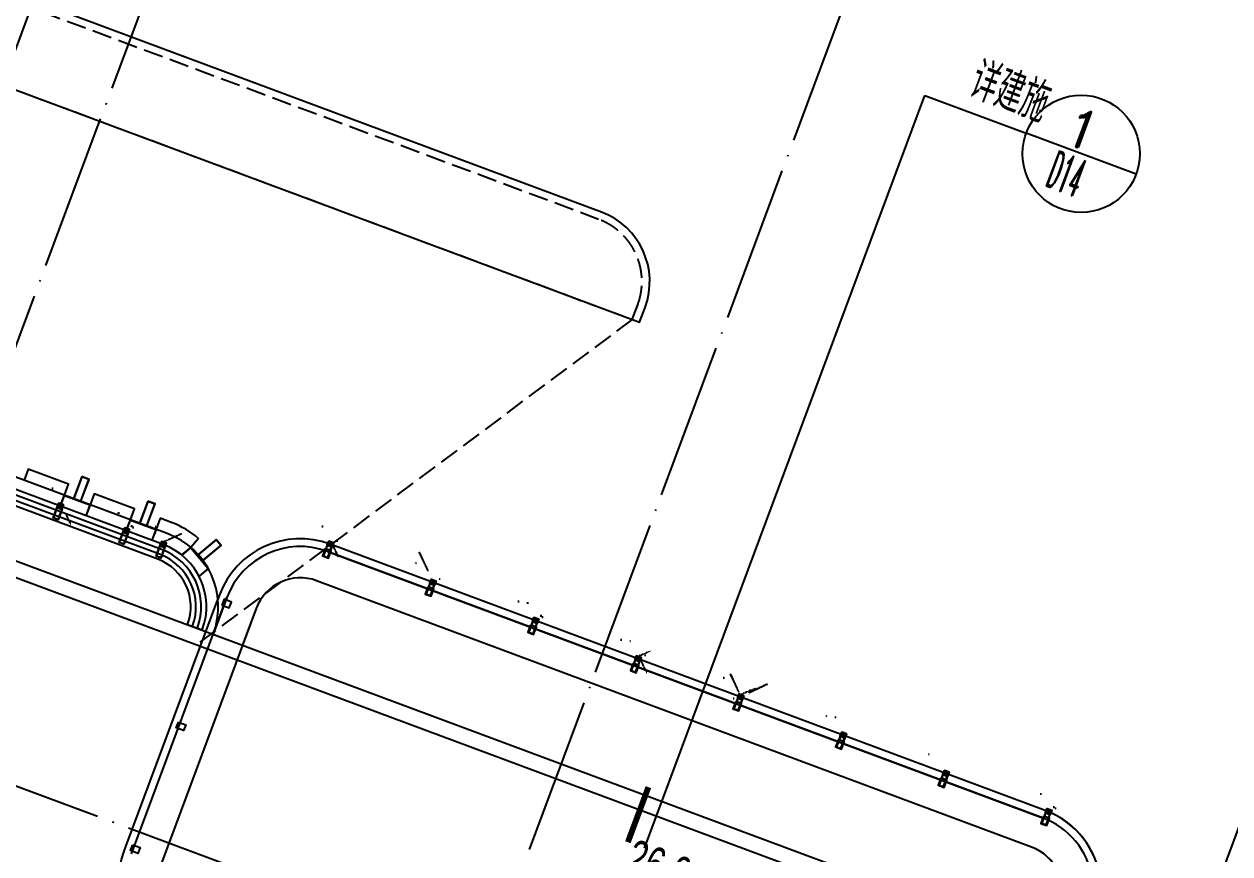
# Model space of a CAD drawing. Header units: millimetres. Extents: x 600121811 to 600690586, y 3472921280 to 3473279938.
# Drawn here: x 600470354 to 600485770, y 3473119608 to 3473130220 of the extents above; entities that cross this region are included whole.
import ezdxf
from ezdxf.enums import TextEntityAlignment as Align

# ---------------------------------------------------------------- set-up
doc = ezdxf.new("R2010")
doc.units = ezdxf.units.MM
doc.header["$LTSCALE"] = 1000
for name, pattern in [('AX-MALL-GIRD-200$0$DOTE', [2.4200000000000004, 2, -0.2, 0.02, -0.2]), ('AX-MALL-WALL-GJ$0$CENTER', [2, 1.25, -0.25, 0.25, -0.25]), ('AX-MALL-WALL-GJ$0$DASH', [0.35, 0.25, -0.1]), ('AX-MALL-WALL-GJ$0$HIDDEN', [0.375, 0.25, -0.125]), ('AX-MALL-WALL-GJ$0$HIDDEN2', [4.7624999999999975, 3.174999999999998, -1.587499999999999])]:
    doc.linetypes.add(name, pattern=pattern)
doc.layers.get('0').update_dxf_attribs({"linetype": 'CONTINUOUS'})
for name, color, linetype in [('AX-MALL-DIM-PGJ$0$A-Anno-Note', 241, 'CONTINUOUS'), ('AX-MALL-DIM-PGJ$0$DIM_IDEN', 3, 'CONTINUOUS'), ('AX-MALL-GIRD-200$0$A-Grid', 222, 'AX-MALL-GIRD-200$0$DOTE'), ('AX-MALL-GJ-200$0$A-Anno-Note', 241, 'CONTINUOUS'), ('AX-MALL-WALL-GJ$0$A-Anno-Note', 241, 'CONTINUOUS'), ('AX-MALL-WALL-GJ$0$A-Curt', 151, 'CONTINUOUS'), ('AX-MALL-WALL-GJ$0$A-Detl-Fine', 152, 'CONTINUOUS'), ('AX-MALL-WALL-GJ$0$A-Detl-Patt', 8, 'CONTINUOUS'), ('AX-MALL-WALL-GJ$0$A-Detl-Thin', 131, 'CONTINUOUS'), ('AX-MALL-WALL-GJ$0$A-SEE', 254, 'CONTINUOUS'), ('AX-MALL-WALL-GJ$0$AE-METL-01', 43, 'CONTINUOUS'), ('AX-MALL-WALL-GJ$0$AP', 3, 'CONTINUOUS'), ('AX-MALL-WALL-GJ$0$FIX', 2, 'CONTINUOUS'), ('AX-MALL-WALL-GJ$0$GASKET', 2, 'CONTINUOUS'), ('AX-MALL-WALL-GJ$0$TEXT', 2, 'CONTINUOUS')]:
    doc.layers.add(name, color=color, linetype=linetype)
doc.layers.add('AX-MALL-WALL-GJ$0$AE-WOOD', color=37, linetype='CONTINUOUS', lineweight=30)
doc.styles.add('AX-MALL-DIM-PGJ$0$_TCH_DIM', font='zy_en.shx', dxfattribs={"width": 0.7, "bigfont": 'zy_cn.shx'})
doc.styles.add('AX-MALL-DIM-PGJ$0$_TCH_LABEL', font='ROMAND.shx', dxfattribs={"width": 0.7, "height": 5, "bigfont": 'zy_cn.shx'})
doc.styles.add('AX-MALL-WALL-GJ$0$_TCH_DIM', font='zy_en.shx', dxfattribs={"width": 0.7, "bigfont": 'zy_cn.shx'})

# ---------------------------------------------------------------- blocks, each defined once
blk = doc.blocks.new('AX-MALL-GIRD-200')
at = {"layer": 'AX-MALL-GIRD-200$0$A-Grid'}
for p, q in [((600244912.440112, 3473204422.954183), (600602808.4442104, 3473071096.1909)), ((600435151.5243309, 3473031887.135766), (600473881.0632799, 3473135850.862847)), ((600443023.064764, 3473028954.75598), (600481752.6037133, 3473132918.483062)), ((600450894.6051974, 3473026022.376194), (600489624.1441464, 3473129986.103275))]:
    blk.add_line(p, q, dxfattribs=at)
blk = doc.blocks.new('AX-MALL-WALL-GJ$0$24534')
at = {"layer": 'AX-MALL-WALL-GJ$0$A-Detl-Patt'}
for points in [[(-601169276.0671104, -3472560569.759809, 0.2818610398240745), (-601170255.862982, -3472559969.75986), (-601180011.8629898, -3472559969.761051, 0.4142135621674886), (-601181111.8629779, -3472561069.76105), (-601181111.862978, -3472561133.868496)], [(-601169389.8375988, -3472560569.759824, 0.2679491813263548), (-601170255.8629825, -3472560069.75986), (-601180011.8629775, -3472560069.76105, 0.4142135622567812), (-601181011.8629779, -3472561069.761051), (-601181011.8629782, -3472561569.752675)], [(-601169813.7966778, -3472560664.078478, 0.210084203056424), (-601170255.8629825, -3472560469.75986), (-601180011.8629286, -3472560469.761052, 0.4142135620652734), (-601180611.862978, -3472561069.76105), (-601180611.8629783, -3472561569.752676)]]:
    blk.add_lwpolyline(points, format="xyb", dxfattribs=at)
for points in [[(-601180051.8629758, -3472560044.761053), (-601180051.8629766, -3472560144.761053), (-601179971.8629761, -3472560144.761053), (-601179971.8629762, -3472560044.761054)], [(-601178651.8629763, -3472560044.761053), (-601178651.8629762, -3472560144.761052), (-601178571.8629761, -3472560144.761053), (-601178571.8629764, -3472560044.761052)], [(-601177251.8629763, -3472560044.761053), (-601177251.8629766, -3472560144.761053), (-601177171.8629764, -3472560144.761054), (-601177171.8629764, -3472560044.761053)], [(-601175851.8629769, -3472560044.761054), (-601175851.8629768, -3472560144.761054), (-601175771.8629769, -3472560144.761054), (-601175771.8629767, -3472560044.761055)], [(-601174451.8629771, -3472560044.761054), (-601174451.8629769, -3472560144.761055), (-601174371.8629771, -3472560144.761055), (-601174371.862977, -3472560044.761055)], [(-601173051.8629773, -3472560044.761055), (-601173051.8629767, -3472560144.761055), (-601172971.8629767, -3472560144.761056), (-601172971.8629766, -3472560044.761056)], [(-601171651.8629777, -3472560044.761055), (-601171651.8629774, -3472560144.761055), (-601171571.8629777, -3472560144.761055), (-601171571.8629775, -3472560044.761055)], [(-601170251.8629775, -3472560044.761053), (-601170251.8629779, -3472560144.761054), (-601170171.8629771, -3472560144.761054), (-601170171.8629773, -3472560044.761054)]]:
    blk.add_lwpolyline(points, close=True, dxfattribs=at)
blk = doc.blocks.new('AX-MALL-WALL-GJ$0$fregergcbvvvvvv')
at = {"layer": 'AX-MALL-WALL-GJ$0$AE-METL-01'}
for points in [[(-7.152557373046875e-07, -149.9999980926514), (-3.576278686523438e-07, 9.5367431640625e-07), (349.9999996423721, 9.5367431640625e-07), (350, -149.9999995231628)], [(2.999999403953552, -149.9999985694885), (2.999999523162842, -2.999999046325684), (346.9999998807907, -2.999999046325684), (347, -149.9999995231628)]]:
    blk.add_lwpolyline(points, dxfattribs=at)
blk = doc.blocks.new('AX-MALL-WALL-GJ$0$fgegrhrthr')
at = {"layer": 'AX-MALL-WALL-GJ$0$A-Curt'}
for p, q in [((323377.1814699149, 135394.3040097246), (295400.7962425869, 135394.5522657167)), ((323377.1820614985, 135460.9706763887), (295401.625901718, 135461.2189250238)), ((323377.1802867478, 135260.9706763965), (295399.0428195386, 135261.2189479375)), ((323377.1808783314, 135327.6373430606), (295399.9364011827, 135327.8856066774)), ((324026.8009136915, 134611.3442854035), (324226.8009136915, 134611.3442855727))]:
    blk.add_line(p, q, dxfattribs=at)
for radius, start, end in [(782.9597249014943, 4.847150866751238e-08, 89.99949157137938), (849.6263915681683, 4.847178260206572e-08, 89.99949157138025), (649.6263915681602, 4.847079212634193e-08, 89.99949157138226), (716.2930582348346, 4.847118374180465e-08, 89.99949157137837)]:
    blk.add_arc((323377.1745221234, 134611.344284854), radius, start, end, dxfattribs=at)
at = {"layer": 'AX-MALL-WALL-GJ$0$A-Detl-Fine'}
for p, q in [((325377.174349308, 136111.3359255791), (335133.1743444204, 136111.3371157646)), ((324377.174156189, 131611.3338413239), (324377.1743533611, 135111.3359251022))]:
    blk.add_line(p, q, dxfattribs=at)
for centre, radius, start, end in [((325377.1743535995, 135111.3359289169), 1000.000000819964, 90, 180), ((335133.1743433475, 135111.3371148109), 1000.000001503358, 29.9999987377448, 90)]:
    blk.add_arc(centre, radius, start, end, dxfattribs=at)
at = {"layer": 'AX-MALL-WALL-GJ$0$A-Detl-Patt'}
blk.add_lwpolyline([(356977.2249575853, 131611.3358898163), (356977.2249583006, 134518.8982486725), (356977.2249587774, 135111.335916996, 0.4142135621143391), (356377.2249070406, 135711.3359131813), (346621.224960804, 135711.3371129036, 0.3961428801281294), (346022.3810999393, 135148.5665230751, 0.1158927063325548), (345755.1996520758, 135211.3383479118), (335999.1996549368, 135211.3371520042, 0.1158926771817105), (335732.018283844, 135148.5652928352, 0.3961434730561673), (335133.1743479967, 135711.3371171951), (325377.1743996143, 135711.3359236717, 0.4142135620652734), (324777.1743495464, 135111.3359260559), (324777.1743500233, 135111.3359260559), (324777.1743469238, 131611.333835125, 0.4142135622169901), (325377.1743946075, 131011.3338375092), (335133.1743460894, 131011.3326334953, 0.1158930734052594), (335400.356564045, 131074.1048789024, 0.3961374186527721), (335999.1996545792, 130511.345495224), (345755.1996225119, 130511.3442950249, 0.3961390056130156), (346354.0430809259, 131074.1067662239, 0.1158928719295779), (346621.2249633074, 131011.3346915245), (356377.2248327732, 131011.3358893394, 0.4142136932490769), (356977.2249560356, 131611.3360786438)], format="xyb", dxfattribs=at)
at = {"layer": 'AX-MALL-WALL-GJ$0$A-Detl-Thin'}
blk.add_line((324277.1743495464, 131675.441280365), (324277.1743639708, 135047.2284669876), dxfattribs=at)
for points in [[(336233.1743479967, 135111.3369793892, 0.4142135993764281), (335133.1743437052, 136211.3371148109), (325377.1743416786, 136211.3359241486, 0.4142135621674886), (324277.1743489504, 135111.3359265327), (324277.1743503809, 135047.2284784317)], [(336233.1743481159, 131611.337243557, -0.4142147856048483), (335133.1743483543, 130511.332649231), (325377.1743403673, 130511.3338398933, -0.4142135621674886), (324277.1743505001, 131611.333837986), (324277.1743500233, 131675.4412827492)]]:
    blk.add_lwpolyline(points, format="xyb", dxfattribs=at)
for points in [[(325337.1743513346, 136136.3359231949), (325337.1743527651, 136036.3359212875), (325417.1743530035, 136036.3359222412), (325417.1743505001, 136136.335922718)], [(326737.1743512154, 136136.3359231949), (326737.1743533611, 136036.3359246254), (326817.1743510962, 136036.335922718), (326817.1743500233, 136136.3359236717)], [(328137.1743509769, 136136.3359241486), (328137.174353838, 136036.3359236717), (328217.1743514538, 136036.3359236717), (328217.1743526459, 136136.3359255791)], [(329537.1743527651, 136136.3359260559), (329537.1743530035, 136036.3359246254), (329617.1743541956, 136036.3359260559), (329617.1743507385, 136136.3359217644)], [(330937.1743524075, 136136.3359265327), (330937.1743508577, 136036.3359246254), (331017.1743537188, 136036.3359236717), (331017.1743503809, 136136.3359193802)], [(332337.1743532419, 136136.3359270096), (332337.1743496656, 136036.335922718), (332417.1743522882, 136036.3359193802), (332417.1743501425, 136136.3359203339)], [(333737.1743530035, 136136.3359270096), (333737.1743482351, 136036.3359208107), (333817.174352169, 136036.335919857), (333817.1743520498, 136136.3359212875)], [(335137.1743509769, 136136.3359212875), (335137.1743507385, 136036.3359212875), (335217.1743522882, 136036.3359212875), (335217.1743518114, 136136.3359222412)], [(324352.174349308, 134996.3359251022), (324452.1743497849, 134996.3359274864), (324452.1743495464, 135076.3359298706), (324352.1743491888, 135076.3359265327)], [(324352.1743555069, 133401.3348851204), (324452.174356699, 133401.3348827362), (324452.1743562222, 133321.3348808289), (324352.1743553877, 133321.3348836899)], [(324352.1743518114, 131726.3338403702), (324452.1743530035, 131726.333843708), (324452.174353838, 131646.3338427544), (324352.1743506193, 131646.3338384628)]]:
    blk.add_lwpolyline(points, close=True, dxfattribs=at)
at = {"layer": 'AX-MALL-WALL-GJ$0$A-SEE'}
for p, q in [((323386.7961643934, 135761.2983150482), (323223.6990791559, 135761.2956762314)), ((323223.6990791559, 135761.2956762314), (323223.7015770674, 135611.0724692345)), ((323773.7767512798, 135691.0211815834), (323721.9797860384, 135550.0127472878)), ((323377.1744793653, 135611.3385691643), (287162.6232675314, 135611.3431410789))]:
    blk.add_line(p, q, dxfattribs=at)
for points in [[(322098.6991358995, 135911.3483996391), (322098.6991356611, 135611.3484025002), (322198.6991343498, 135611.3483977318), (322198.6991379261, 135911.3483953476)], [(322101.6991363764, 135908.3483967781), (322101.6991355419, 135614.3483972549), (322195.6991360188, 135614.3484005928), (322195.6991369724, 135908.348400116)], [(322998.6991356611, 135911.3483953476), (322998.6991358995, 135611.3483977318), (323098.6991358995, 135611.3483996391), (323098.6991363764, 135911.3483977318)], [(323001.6991363764, 135908.3483986855), (323001.6991355419, 135614.3483982086), (323095.6991354227, 135614.3483953476), (323095.6991366148, 135908.3483953476)], [(323988.2355684042, 135758.5866312981), (323839.5873929262, 135498.0032110214), (323926.4485337734, 135448.4538187981), (324075.0967084169, 135709.0372390747)], [(323989.3549211025, 135754.4943156242), (323843.6797076464, 135499.1225600243), (323925.3291802406, 135452.5461339951), (324071.0043940544, 135707.9178829193)]]:
    blk.add_lwpolyline(points, close=True, dxfattribs=at)
for points in [[(321973.702316165, 135611.3432002068), (321973.6990789175, 135761.3045845032), (321423.699079752, 135761.2956786156), (321423.7015770674, 135611.0724711418)], [(322873.7023168802, 135611.3431954384), (322873.6990793943, 135761.3045887947), (322323.6990786791, 135761.2956733704), (322323.7015771866, 135611.0724668503)]]:
    blk.add_lwpolyline(points, dxfattribs=at)
for radius, start in [(1149.999999993388, 69.83006151269956), (999.9999999933881, 0)]:
    blk.add_arc((323377.1743539572, 134611.3385715485), radius, start, 89.99999316981084, dxfattribs=at)
at = {"layer": 'AX-MALL-WALL-GJ$0$AE-METL-01'}
for p, rotation in [((321973.7017329931, 135610.9831037521), 359.9999999994209), ((322873.7017333508, 135610.9751429558), 359.9999999994209), ((323721.9797866344, 135550.0127463341), 330.4083123299357)]:
    blk.add_blockref('AX-MALL-WALL-GJ$0$fregergcbvvvvvv', p, dxfattribs=dict(at, rotation=rotation))
blk = doc.blocks.new('AX-MALL-WALL-GJ$0$尺寸分格点')
at = {"ltscale": 10}
h = blk.add_hatch(color=1, dxfattribs=at)
h.dxf.hatch_style = 1
edge = h.paths.add_edge_path()
edge.add_line((0, -1.5), (-5.470445860503725e-37, 1.862645149230957e-09))
edge.add_line((0, 1.862645149230957e-09), (-1.5, 0))
edge.add_arc((0, 0), 1.5, 180, 270)
edge = h.paths.add_edge_path()
edge.add_line((0, 1.5), (5.470445846917725e-37, 1.862645149230957e-09))
edge.add_line((0, 1.862645149230957e-09), (1.5, 0))
edge.add_arc((0, 0), 1.5, 0, 90)
for p, q in [((-2.5, 0), (2.5, 0)), ((0, -2.5), (0, 2.5))]:
    blk.add_line(p, q)
blk.add_circle((0, 0), 1.5)
blk = doc.blocks.new('AX-MALL-WALL-GJ$0$定位点')
blk.add_blockref('AX-MALL-WALL-GJ$0$尺寸分格点', (0, 0))
blk = doc.blocks.new('AX-MALL-WALL-GJ$0$A$C3802349C')
at = {"layer": 'AX-MALL-WALL-GJ$0$GASKET'}
h = blk.add_hatch(dxfattribs=at)
h.set_pattern_fill('ANSI35', color=1, scale=0.3750125207812556, angle=-180, style=0)
h.set_pattern_definition([(225, (-14292809.63515486, -9063882.472551338), (0.8419271213058608, -0.8419271213058608), []), (225, (-14292810.47708235, -9063882.472551338), (0.8419271213058608, -0.8419271213058608), [1.488330941850608, -0.2976661883701216, 0, -0.2976661883701216])])
edge = h.paths.add_edge_path()
edge.add_line((-4.151144333183765, 8), (-1.924371063709259, 8))
edge.add_line((-1.924371063709259, 8), (0, 0))
edge.add_line((0, 0), (-1, 0))
edge.add_arc((-173.3719842011968, -63.27551823887059), 183.6188774223807, 20.15753080045416, 22.84073975264292)
at = {"layer": 'AX-MALL-WALL-GJ$0$GASKET', "elevation": -0.1213156449062388}
blk.add_lwpolyline([(-4.151144333183765, 8), (-1.924371063709259, 8), (0, 0), (-1, 0, 0.01170824263980096)], format="xyb", close=True, dxfattribs=at)
blk = doc.blocks.new('AX-MALL-WALL-GJ$0$A$C431B1AE9')
at = {"layer": 'AX-MALL-WALL-GJ$0$GASKET'}
h = blk.add_hatch(dxfattribs=at)
h.set_pattern_fill('ANSI37', color=1, scale=0.35, style=0)
h.set_pattern_definition([(45, (-14292809.63515486, -9063882.472551338), (-0.3928862052967754, 0.3928862052967754), []), (135, (-14292809.63515486, -9063882.472551338), (-0.3928862052967754, -0.3928862052967754), [])])
h.paths.add_polyline_path([(3.006717517971992, 0), (0, 0), (-1.924371063709259, 8), (-1, 8), (-0.3333333134651184, 7), (0.3333333134651184, 7), (0.6666666865348816, 8), (1.333333313465118, 8), (1.666666686534882, 7), (2.333333313465118, 7), (2.666666686534882, 8), (3.333333313465118, 8), (3.666666686534882, 7), (4.333333313465118, 7), (4.666666686534882, 8), (5.333333313465118, 8), (5.666666686534882, 7), (6.333333313465118, 7), (6.666666686534882, 8), (7.333333313465118, 8), (7.666666686534882, 7), (8.333333313465118, 7), (8.666666686534882, 8), (9.333333313465118, 8), (9.666666686534882, 7), (10.33333331346512, 7), (11, 8), (11.82815510034561, 8), (10, 0), (6.993282483890653, 0), (6.993282483890653, -1.195969490334392), (7.790595477446914, -1.195969490334392), (7.790595477446914, -1.886535448953509), (6.786871323361993, -2.890259601175785), (3.213128676638007, -2.890259601175785), (2.209404524415731, -1.886535448953509), (2.209404524415731, -1.195969490334392), (3.006717517971992, -1.195969490334392)])
edge = h.paths.add_edge_path(flags=16)
edge.add_ellipse((5, 3.75), major_axis=(-3.000000000596629, 1.102163919055573e-15), ratio=0.5833333332173223, start_angle=0, end_angle=360, ccw=False)
h.paths.add_polyline_path([(4.202687006443739, -0.1993282493203878), (4.202687006443739, -1.694290110841393), (5.797312993556261, -1.694290110841393), (5.797312993556261, -0.1993282493203878)], flags=16)
for points in [[(6.993282483890653, 0), (10, 0), (11.82815510034561, 8), (11, 8), (10.33333331346512, 7), (9.666666686534882, 7), (9.333333313465118, 8), (8.666666686534882, 8), (8.333333313465118, 7), (7.666666686534882, 7), (7.333333313465118, 8), (6.666666686534882, 8), (6.333333313465118, 7), (5.666666686534882, 7), (5.333333313465118, 8), (4.666666686534882, 8), (4.333333313465118, 7), (3.666666686534882, 7), (3.333333313465118, 8), (2.666666686534882, 8), (2.333333313465118, 7), (1.666666686534882, 7), (1.333333313465118, 8), (0.6666666865348816, 8), (0.3333333134651184, 7), (-0.3333333134651184, 7), (-1, 8), (-1.924371063709259, 8), (0, 0), (3.006717517971992, 0), (3.006717517971992, 0), (3.006717517971992, -1.195969490334392), (2.209404524415731, -1.195969490334392), (2.209404524415731, -1.886535448953509), (3.213128676638007, -2.890259601175785), (6.786871323361993, -2.890259601175785), (7.790595477446914, -1.886535448953509), (7.790595477446914, -1.195969490334392), (6.993282483890653, -1.195969490334392)], [(5.797312993556261, -0.1993282493203878), (5.797312993556261, -1.694290110841393), (4.202687006443739, -1.694290110841393), (4.202687006443739, -0.1993282493203878)]]:
    blk.add_lwpolyline(points, close=True, dxfattribs=at)
at = {"layer": 'AX-MALL-WALL-GJ$0$GASKET', "extrusion": (0, 0, -1)}
blk.add_ellipse((5, 3.75), major_axis=(-3.000000000596629, 1.102163919055573e-15), ratio=0.5833333332173223, dxfattribs=at)
blk = doc.blocks.new('AX-MALL-WALL-GJ$0$A$C6D1904FE')
at = {"color": 6, "ltscale": 10}
for name in ['AX-MALL-WALL-GJ$0$A$C3802349C', 'AX-MALL-WALL-GJ$0$A$C431B1AE9']:
    blk.add_blockref(name, (-5, 2.890259601175785), dxfattribs=at)
blk = doc.blocks.new('*U58')
at = {"color": 8, "linetype": 'AX-MALL-WALL-GJ$0$HIDDEN'}
for p, q in [((1.13686837721616e-13, 1.999999999999886), (40, 2.000000000000114)), ((39.00000000000011, -3.000000000000114), (39.00000000000028, 2.999999999999659)), ((1.13686837721616e-13, -2.000000000000114), (40, -2.000000000000341))]:
    blk.add_line(p, q, dxfattribs=at)
at = {"color": 0, "linetype": 'ByBlock'}
blk.add_lwpolyline([(5.684341886080801e-14, 5.999999999999886), (-1.838248336817855, 5.999999999999659, 0.2271033335269274), (-2.617369142194775, 5.626873807574043, 0.3523503326370215), (-2.617369142194832, -5.626873807574043, 0.227103333526957), (-1.838248336817799, -5.999999999999886), (-5.684341886080801e-14, -5.999999999999886)], format="xyb", close=True, dxfattribs=at)
at = {"color": 8, "linetype": 'AX-MALL-WALL-GJ$0$HIDDEN2'}
blk.add_lwpolyline([(-4.568611867420884, 0.7499999999998863), (-2.300000000000068, 0.7499999999998863), (-2.300000000000125, -0.7500000000001137), (-4.568611867420941, -0.7500000000001137)], dxfattribs=at)
at = {"color": 8, "linetype": 'ByBlock'}
blk.add_lwpolyline([(1.13686837721616e-13, -3.000000000000114), (39.00000000000028, -3.000000000000341), (40.00000000000045, -1.999999999999432), (39.99999999999955, 2.000000000000114), (39.00000000000028, 3.000000000000114), (1.13686837721616e-13, 2.999999999999886)], dxfattribs=at)
at = {"layer": 'AX-MALL-WALL-GJ$0$TEXT', "color": 8, "linetype": 'AX-MALL-WALL-GJ$0$CENTER'}
blk.add_line((43, -1.13686837721616e-13), (-7.600000000000023, -1.13686837721616e-13), dxfattribs=at)
blk = doc.blocks.new('AX-MALL-WALL-GJ$0$A$C4A6E1F89')
at = {"layer": 'AX-MALL-WALL-GJ$0$AP'}
for points in [[(31.30000000074506, 13.80000000074506), (31.30000000074506, 10), (27.30000000074506, 10), (27.30000000074506, 9), (31.30000000074506, 9), (31.30000000074506, 1.200000001117587), (-31.30000000074506, 1.200000001117587), (-31.30000000074506, 9), (-27.30000000074506, 9), (-27.30000000074506, 10), (-31.30000000074506, 10), (-31.30000000074506, 13.80000000074506), (-30.16000000014901, 15.32000000029802, 0.2874411353254684), (-30.13336061313748, 15.63748977147043), (-31.30000000074506, 17.90000000037253), (-31.30000000074506, 22), (-32.5, 22), (-32.5, 0), (32.5, 0), (32.5, 22), (31.30000000074506, 22), (31.30000000074506, 17.90000000037253), (30.13336061313748, 15.63748977147043, 0.2874411353254668), (30.16000000014901, 15.32000000029802)], [(0, 15.90000000037253), (0.400000000372529, 15.5), (28.30000000074506, 15.5), (28.30000000074506, 10.5), (29.80000000074506, 10.5), (31, 13.5), (29.93968884833157, 15.35087553970516, -0.2449413473478261), (29.9286532253027, 15.6279489248991), (31, 17.90000000037253), (31, 21.5, 0.414213562373095), (30.5, 22), (29.09999999962747, 22, 1.000000000000455), (29.09999999962747, 20.80000000074506), (29.09999999962747, 20.80000000074506, -0.4142135623733198), (29.59999999962747, 20.30000000074506), (29.59999999962747, 18.90000000037253, -0.4142135623731125), (29.09999999962747, 18.40000000037253), (23.90000000037253, 18.40000000037253, -0.4142135623730815), (23.40000000037253, 18.90000000037253), (23.40000000037253, 20.30000000074506, -0.4142135623731302), (23.90000000037253, 20.80000000074506, 0.9999999999998862), (23.90000000037253, 22), (21.40000000037253, 22), (21.40000000037253, 18.5), (11.40000000037253, 18.5), (9.300000000745058, 22), (8.5, 22), (8.5, 20), (-8.5, 20), (-8.5, 22), (-9.300000000745058, 22), (-11.40000000037253, 18.5), (-21.40000000037253, 18.5), (-21.40000000037253, 22), (-23.90000000037253, 22, 0.9999999999999053), (-23.90000000037253, 20.80000000074506, -0.4142135623731302), (-23.40000000037253, 20.30000000074506), (-23.40000000037253, 18.90000000037253, -0.4142135623730814), (-23.90000000037253, 18.40000000037253), (-29.09999999962747, 18.40000000037253, -0.4142135623731125), (-29.59999999962747, 18.90000000037253), (-29.59999999962747, 20.30000000074506, -0.4142135623733199), (-29.09999999962747, 20.80000000074506), (-29.09999999962747, 20.80000000074506, 1.000000000000473), (-29.09999999962747, 22), (-30.5, 22, 0.414213562373095), (-31, 21.5), (-31, 17.90000000037253), (-29.9286532253027, 15.6279489248991, -0.2449413473478107), (-29.93968885019422, 15.35087553970516), (-31, 13.5), (-29.80000000074506, 10.5), (-28.30000000074506, 10.5), (-28.30000000074506, 15.5), (-0.400000000372529, 15.5)]]:
    blk.add_lwpolyline(points, format="xyb", close=True, dxfattribs=at)
at = {"layer": 'AX-MALL-WALL-GJ$0$FIX', "extrusion": (-4.689947558750686e-09, -3.877222664414375e-09, -1), "xscale": -1, "zscale": -1, "rotation": 270}
blk.add_blockref('*U58', (-1.862645058000427e-09, 15.5, -7.954930736642706e-08), dxfattribs=at)
at = {"layer": 'AX-MALL-WALL-GJ$0$GASKET'}
blk.add_blockref('AX-MALL-WALL-GJ$0$A$C6D1904FE', (-26.5, 19.10974039882421, 0.1213156449062388), dxfattribs=at)
at = {"layer": 'AX-MALL-WALL-GJ$0$GASKET', "extrusion": (0, 0, -1), "zscale": -1, "rotation": 270}
blk.add_blockref('AX-MALL-WALL-GJ$0$定位点', (1.117587089538574e-07, 30.00001611188054, -0.1695423254371126), dxfattribs=at)
at = {"layer": 'AX-MALL-WALL-GJ$0$GASKET', "xscale": -1}
blk.add_blockref('AX-MALL-WALL-GJ$0$A$C6D1904FE', (26.49999977648258, 19.10974039882421, 0.1213156449062388), dxfattribs=at)
blk = doc.blocks.new('AX-MALL-WALL-GJ$0$A$C201F0766')
at = {"layer": 'AX-MALL-WALL-GJ$0$GASKET'}
h = blk.add_hatch(dxfattribs=at)
h.set_pattern_fill('ANSI35', color=1, scale=0.3750125207812556, angle=-180, style=0)
h.set_pattern_definition([(225, (-14292808.12419919, -9063908.843573337), (0.8419271213058608, -0.8419271213058608), []), (225, (-14292808.96612667, -9063908.843573337), (0.8419271213058608, -0.8419271213058608), [1.488330941850608, -0.2976661883701216, 0, -0.2976661883701216])])
edge = h.paths.add_edge_path()
edge.add_line((4.625009316951036, 7.210309842135757), (4.581123173236847, 7.210309841670096))
edge.add_ellipse((2.60770320892334e-08, 8.022399073466659), major_axis=(-7.236123461634007e-16, 5.908938361333678), ratio=0.782714245397402, start_angle=97.89939189545902, end_angle=262.100608104541, ccw=False)
edge.add_line((-4.581123121082783, 7.210309841670096), (-4.624990671873093, 7.210309842135757))
edge.add_line((-4.624990671873093, 7.210309842135757), (-4.625000026077032, -0.879502881783992))
edge.add_arc((-3.725290298461914e-07, -12.60038345353678), 12.60038345226483, 68.4660575448051, 111.5339390721038, ccw=False)
edge.add_line((4.624999966472387, -0.8795031546615064), (4.625009316951036, 7.210309842135757))
h = blk.add_hatch(dxfattribs=at)
h.set_pattern_fill('HONEY', color=1, scale=0.3750125207812556, angle=-180, style=0)
h.set_pattern_definition([(180, (-14292808.12419919, -9063908.843573337), (-0.8929985651103648, -0.515572838757882), [0.5953323767402432, -1.190664753480486]), (299.9999999999999, (-14292808.12419919, -9063908.843573337), (0.8929984584207664, -0.5155730235496873), [0.5953323767402432, -1.190664753480486]), (240, (-14292808.12419919, -9063908.843573337), (-1.066895984922232e-07, -1.031145862307569), [-1.190664753480486, 0.5953323767402432])])
edge = h.paths.add_edge_path()
edge.add_ellipse((-8.195638656616211e-08, 8.022399073466659), major_axis=(-1.447224692326801e-15, 5.908938361333678), ratio=0.782714245397402, start_angle=0, end_angle=360)
blk = doc.blocks.new('AX-MALL-WALL-GJ$0$A$C398804AB')
at = {"color": 3}
blk.add_lwpolyline([(-7.749999977648258, 0.3999998643994331, 0.4142135656464321), (-7.249999970197678, -0.1000001300126314), (-0.09999999962747097, -0.1000000014901161), (0, 0), (0.09999999962747097, -0.1000000014901161), (7.249999970197678, -0.1000001300126314, 0.4142135656464319), (7.749999977648258, 0.3999998643994331)], format="xyb", dxfattribs=at)
at = {"layer": 'AX-MALL-WALL-GJ$0$AP'}
blk.add_lwpolyline([(-7.749999977648258, 0.3999998681247234), (-7.75, 36.51999995112419), (-23.5, 36.51999995112419), (-23.5, 33.01999995112419, -0.414213562373095), (-24, 32.51999995112419), (-25.40000000037253, 32.51999995112419, -0.9999999999999999), (-25.40000000037253, 33.71999995037913, 0.4142135623730647), (-24.90000000037253, 34.21999995037913), (-24.90000000037253, 35.61999995075166, 0.4142135623730833), (-25.40000000037253, 36.11999995075166), (-30.59999999962747, 36.11999995075166, 0.4142135623731005), (-31.09999999962747, 35.61999995075166), (-31.09999999962747, 34.21999995037913, 0.4142135623731651), (-30.59999999962747, 33.71999995037913, -0.9999999999999999), (-30.59999999962747, 32.51999995112419), (-32, 32.51999995112419, -0.4142135623730762), (-32.5, 33.01999995112419), (-32.5, 182.0199982952327, -0.4142135623730963), (-32, 182.5199982952327), (32, 182.5199982952327, -0.4142135623730427), (32.5, 182.0199982952327), (32.5, 33.01999995112419, -0.4142135623730139), (32, 32.51999995112419), (30.59999999962747, 32.51999995112419, -0.9999999999999999), (30.59999999962747, 33.71999995037913, 0.4142135623732183), (31.09999999962747, 34.21999995037913), (31.09999999962747, 35.61999995075166, 0.4142135623730417), (30.59999999962747, 36.11999995075166), (25.40000000037253, 36.11999995075166, 0.4142135623731484), (24.90000000037253, 35.61999995075166), (24.90000000037253, 34.21999995037913, 0.4142135623730417), (25.40000000037253, 33.71999995037913, -0.9999999999999999), (25.40000000037253, 32.51999995112419), (24, 32.51999995112419, -0.4142135623730417), (23.5, 33.01999995112419), (23.5, 36.51999995112419), (7.75, 36.51999995112419), (7.750000022351742, 0.3999998681247234)], format="xyb", dxfattribs=at)
for points in [[(29.5, 40.52000945061445), (-29.5, 40.52000945061445), (-29.5, 64.45474449545145), (-28.49999050050974, 65.45475399307907), (-28.49999050050974, 85.45475399307907), (-29.5, 86.45476348884404), (-29.5, 92.92071198485792), (-28.49999050050974, 93.92072148248553), (-28.49999050050974, 113.9207214824855), (-29.5, 114.9207309782505), (-29.5, 179.5199982952327), (29.5, 179.5199982952327), (29.5, 114.9207309782505), (28.49999050050974, 113.9207214824855), (28.49999050050974, 93.92072148248553), (29.5, 92.92071198485792), (29.5, 86.45476348884404), (28.49999050050974, 85.45475399307907), (28.49999050050974, 65.45475399307907), (29.5, 64.45474449545145)], [(-4.75, 2.899999890476465), (-4.75, 36.51999995112419), (4.75, 36.51999995112419), (4.75, 2.899999890476465)]]:
    blk.add_lwpolyline(points, close=True, dxfattribs=at)
blk = doc.blocks.new('AX-MALL-WALL-GJ$0$A$C031A570D')
at = {"layer": 'AX-MALL-WALL-GJ$0$GASKET'}
h = blk.add_hatch(dxfattribs=at)
h.set_pattern_fill('ANSI37', color=1, scale=0.35, style=0)
h.set_pattern_definition([(45, (-28686473.88232677, -17866958.96207136), (-0.3928862052967754, 0.3928862052967754), []), (135, (-28686473.88232677, -17866958.96207136), (-0.3928862052967754, -0.3928862052967754), [])])
edge = h.paths.add_edge_path(flags=16)
edge.add_line((0.4479895178228617, -2.5), (-0.6520104836672544, -2.5))
edge.add_arc((-0.6520104836841905, -2.300000000761994), 0.1999999992380062, 179.9999999951482, 270.0000000048518, ccw=False)
edge.add_line((-0.8520104829221964, -2.300000000745058), (-0.8520104829221964, -1.099999999627471))
edge.add_arc((-0.6520104827190034, -1.100000000575722), 0.200000000203193, 89.9999997380454, 179.9999997283461, ccw=False)
edge.add_line((-0.6520104818046093, -0.900000000372529), (0.4479895178228617, -0.900000000372529))
edge.add_arc((0.4479895178228099, -1.099999999627523), 0.1999999992549937, 1.4779288903810084e-11, 89.99999999998522, ccw=False)
edge.add_line((0.6479895170778036, -1.099999999627471), (0.6479895170778036, -2.300000000745058))
edge.add_arc((0.447989517822728, -2.300000000744924), 0.1999999992550756, 270.00000000003826, 359.9999999999617, ccw=False)
edge = h.paths.add_edge_path(flags=16)
edge.add_line((3.25, -6.959776679053903), (3.249999998137355, -5.460273051634431))
edge.add_arc((2.752593796818533, -5.588659923981967), 0.5137082032648524, 14.47288401547784, 73.43202089108867)
edge.add_arc((0.05064282435228568, -16.32822180133598), 11.58749800659758, 75.76971431944138, 104.7475452508029)
edge.add_arc((-2.826484009876017, -5.549036338968328), 0.4327163524049084, 99.65762587733329, 168.1638378280875)
edge.add_line((-3.250000001862645, -5.460273051634431), (-3.25, -6.959776679053903))
edge.add_arc((-2.750000000785429, -6.959776678984368), 0.4999999992145705, 180.0000000079681, 252.652994767184)
edge.add_arc((-2.664828544169689e-11, 1.844165788236001), 9.723443118255906, 252.6532655821475, 287.3467351540981)
edge.add_arc((2.750000001329266, -6.959776679368228), 0.499999998670735, 287.3470194983008, 360.000000036019)
edge = h.paths.add_edge_path()
edge.add_line((4, -10.12004972994328), (5.196692196652293, -10.12004972994328))
edge.add_arc((5.196692197142482, -9.920049729702583), 0.2000000002406921, 269.9999998595713, 383.1985898189387)
edge.add_line((5.380521204322577, -9.841265872120857), (4.05898916348815, -2.646648775786161))
edge.add_arc((3.866236349709822, -2.700000001174841), 0.200000001174841, 15.47132820595848, 90.00000004069459)
edge.add_line((3.866236349567771, -2.5), (1.599999997764826, -2.5))
edge.add_arc((1.599999997764726, -2.300000000745158), 0.1999999992548425, 179.9999999999715, 270.0000000000285, ccw=False)
edge.add_line((1.399999998509884, -2.300000000745058), (1.399999998509884, -1.5))
edge.add_arc((1.599999997765529, -1.500000000000703), 0.1999999992556454, 90.00000000020151, 179.9999999997985, ccw=False)
edge.add_line((1.599999997764826, -1.300000000745058), (2.299999998882413, -1.300000000745058))
edge.add_arc((2.299999998012943, -1.100000000620646), 0.2000000001244118, 270.0000002490847, 360.0000002845238)
edge.add_line((2.499999998137355, -1.099999999627471), (2.499999998137355, -0.2000000011175871))
edge.add_arc((2.299999997951289, -0.2000000001860655), 0.2000000001860656, 359.9999997331387, 449.9999997332528)
edge.add_line((2.299999998882413, 0), (-2.300000000745058, 0))
edge.add_arc((-2.300000000767888, -0.2000000010947573), 0.2000000010947573, 89.99999999345975, 180.0000000065402)
edge.add_line((-2.500000001862645, -0.2000000011175871), (-2.500000001862645, -1.099999999627471))
edge.add_arc((-2.300000000745037, -1.09999999962745), 0.2000000011176084, 180.0000000000061, 269.9999999999939)
edge.add_line((-2.300000000745058, -1.300000000745058), (-1.600000001490116, -1.300000000745058))
edge.add_arc((-1.600000000541876, -1.500000000914405), 0.2000000001693465, 2.619577230689174e-07, 90.00000027165089, ccw=False)
edge.add_line((-1.400000000372529, -1.5), (-1.400000002235174, -2.300000000745058))
edge.add_arc((-1.600000001489917, -2.300000000745257), 0.199999999254743, -90.00000000005701, 5.701394911739044e-11, ccw=False)
edge.add_line((-1.600000001490116, -2.5), (-4.750000001862645, -2.5))
edge.add_arc((-4.750000001862645, -2), 0.5, 180, 270, ccw=False)
edge.add_line((-5.250000001862645, -2), (-5.250000001862645, -1))
edge.add_line((-5.250000001862645, -1), (-5.550000000745058, -1))
edge.add_arc((-5.550000000745058, -1.700000001117587), 0.7000000011175871, 90, 180)
edge.add_line((-6.250000001862645, -1.700000001117587), (-6.250000001862645, -2.5))
edge.add_arc((-21.55097778051301, -2.75912886012348), 15.30317185255727, -26.563419290052877, 0.9702367440764874, ccw=False)
edge.add_arc((-7.501144340111677, -9.772550713046272), 0.4000000000772927, 154.8453495136513, 325.781492258753)
edge.add_arc((-18.33916502293011, -3.056458835212569), 13.14988893811881, 328.1403989887935, 352.6787409764221)
edge.add_arc((-5.10833269223211, -4.799999999425034), 0.1999999997975632, 90.00000038522899, 160.1791058056141, ccw=False)
edge.add_line((-5.108332693576813, -4.599999999627471), (-4.211626494303346, -4.599999999627471))
edge.add_arc((-4.211626495117946, -4.799999999972099), 0.2000000003446285, -24.401291975496406, 89.99999976663429, ccw=False)
edge.add_line((-4.029491625726223, -4.882624993100762), (-5.57977457717061, -10.12004972994328))
edge.add_line((-5.57977457717061, -10.12004972994328), (-3.85655820928514, -10.12004972994328))
edge.add_line((-3.85655820928514, -10.12004972994328), (-3.744390545412898, -10.04678599908948))
edge.add_line((-3.744390545412898, -10.04678599908948), (-3.601631700992584, -9.914268443360925))
edge.add_line((-3.601631700992584, -9.914268443360925), (-3.131442086771131, -9.432502878829837))
edge.add_arc((-2.966135769468793, -9.62004972916371), 0.249999999220435, 90.00000014064523, 131.3933860177586, ccw=False)
edge.add_line((-2.966135770082474, -9.370049729943275), (-2.741758463904262, -9.370049729943275))
edge.add_arc((-2.741758464839219, -9.470049730505703), 0.100000000562428, -5.315262114891084e-07, 89.99999946430859, ccw=False)
edge.add_line((-2.641758464276791, -9.470049731433392), (-2.631878837943077, -9.710395282134414))
edge.add_line((-2.631878837943077, -9.710395282134414), (-2.662470018491149, -9.873493811115623))
edge.add_line((-2.662470018491149, -9.873493811115623), (-2.784834742546082, -9.893881127238274))
edge.add_line((-2.784834742546082, -9.893881127238274), (-2.856214165687561, -9.914268443360925))
edge.add_line((-2.856214165687561, -9.914268443360925), (-2.866411225870252, -9.995817709714174))
edge.add_line((-2.866411225870252, -9.995817709714174), (-2.815425923094153, -10.09775429032743))
edge.add_line((-2.815425923094153, -10.09775429032743), (-2.744046501815319, -10.12004972994328))
edge.add_line((-2.744046501815319, -10.12004972994328), (-2.35655820928514, -10.12004972994328))
edge.add_line((-2.35655820928514, -10.12004972994328), (-2.244390545412898, -10.04678599908948))
edge.add_line((-2.244390545412898, -10.04678599908948), (-2.101631700992584, -9.914268443360925))
edge.add_line((-2.101631700992584, -9.914268443360925), (-1.631442086771131, -9.432502878829837))
edge.add_arc((-1.466135769468793, -9.62004972916371), 0.2499999992204352, 90.00000014064528, 131.3933860177586, ccw=False)
edge.add_line((-1.466135770082474, -9.370049729943275), (-1.241758463904262, -9.370049729943275))
edge.add_arc((-1.241758464838068, -9.470049730504552), 0.1000000005612769, -5.321857088347315e-07, 89.99999946496808, ccw=False)
edge.add_line((-1.141758464276791, -9.470049731433392), (-1.131878837943077, -9.710395282134414))
edge.add_line((-1.131878837943077, -9.710395282134414), (-1.162470018491149, -9.873493811115623))
edge.add_line((-1.162470018491149, -9.873493811115623), (-1.284834742546082, -9.893881127238274))
edge.add_line((-1.284834742546082, -9.893881127238274), (-1.356214165687561, -9.914268443360925))
edge.add_line((-1.356214165687561, -9.914268443360925), (-1.366411225870252, -9.995817709714174))
edge.add_line((-1.366411225870252, -9.995817709714174), (-1.315425923094153, -10.09775429032743))
edge.add_line((-1.315425923094153, -10.09775429032743), (-1.244046501815319, -10.12004972994328))
edge.add_line((-1.244046501815319, -10.12004972994328), (-0.85655820928514, -10.12004972994328))
edge.add_line((-0.85655820928514, -10.12004972994328), (-0.7443905454128981, -10.04678599908948))
edge.add_line((-0.7443905454128981, -10.04678599908948), (-0.6016317009925842, -9.914268443360925))
edge.add_line((-0.6016317009925842, -9.914268443360925), (-0.1314420867711306, -9.432502878829837))
edge.add_arc((0.03386423053591846, -9.62004972917618), 0.2499999992329053, 90.00000014172502, 131.3933860166789, ccw=False)
edge.add_line((0.03386422991752625, -9.370049729943275), (0.2582415360957384, -9.370049729943275))
edge.add_arc((0.2582415351619317, -9.470049730504552), 0.1000000005612769, -5.321857088347315e-07, 89.99999946496808, ccw=False)
edge.add_line((0.3582415357232094, -9.470049731433392), (0.3681211620569229, -9.710395282134414))
edge.add_line((0.3681211620569229, -9.710395282134414), (0.3375299815088511, -9.873493811115623))
edge.add_line((0.3375299815088511, -9.873493811115623), (0.2151652574539185, -9.893881127238274))
edge.add_line((0.2151652574539185, -9.893881127238274), (0.143785834312439, -9.914268443360925))
edge.add_line((0.143785834312439, -9.914268443360925), (0.1335887741297483, -9.995817709714174))
edge.add_line((0.1335887741297483, -9.995817709714174), (0.1845740769058466, -10.09775429032743))
edge.add_line((0.1845740769058466, -10.09775429032743), (0.2559534981846809, -10.12004972994328))
edge.add_line((0.2559534981846809, -10.12004972994328), (0.64344179071486, -10.12004972994328))
edge.add_line((0.64344179071486, -10.12004972994328), (0.7556094545871019, -10.04678599908948))
edge.add_line((0.7556094545871019, -10.04678599908948), (0.8983682990074158, -9.914268443360925))
edge.add_line((0.8983682990074158, -9.914268443360925), (1.368557913228869, -9.432502878829837))
edge.add_arc((1.533864230537446, -9.620049729180224), 0.2499999992369481, 90.00000014207512, 131.3933860163288, ccw=False)
edge.add_line((1.533864229917526, -9.370049729943275), (1.936520639806986, -9.370049729943275))
edge.add_arc((1.9365206398038, -9.470049731436577), 0.1000000014933011, 1.8247874322696589e-09, 89.99999999817493, ccw=False)
edge.add_line((2.036520641297102, -9.470049731433392), (2.046400267630816, -9.710395282134414))
edge.add_line((2.046400267630816, -9.710395282134414), (2.015809085220098, -9.873493811115623))
edge.add_line((2.015809085220098, -9.873493811115623), (1.893444361165166, -9.893881127238274))
edge.add_line((1.893444361165166, -9.893881127238274), (1.822064939886332, -9.914268443360925))
edge.add_line((1.822064939886332, -9.914268443360925), (1.811867879703641, -9.995817709714174))
edge.add_line((1.811867879703641, -9.995817709714174), (1.862853180617094, -10.09775429032743))
edge.add_line((1.862853180617094, -10.09775429032743), (1.934232603758574, -10.12004972994328))
edge.add_line((1.934232603758574, -10.12004972994328), (2.321720896288753, -10.12004972994328))
edge.add_line((2.321720896288753, -10.12004972994328), (2.433888560160995, -10.04678599908948))
edge.add_line((2.433888560160995, -10.04678599908948), (2.576647404581308, -9.914268443360925))
edge.add_line((2.576647404581308, -9.914268443360925), (3.046837016940117, -9.432502878829837))
edge.add_arc((3.212143335179332, -9.620049731643517), 0.2500000017002416, 89.99999992847489, 131.3933858030421, ccw=False)
edge.add_line((3.212143335491419, -9.370049729943275), (3.614799745380878, -9.370049729943275))
edge.add_arc((3.614799744440467, -9.470049730511159), 0.1000000005678832, -5.28400619259628e-07, 89.99999946118368, ccw=False)
edge.add_line((3.714799745008349, -9.470049731433392), (3.724679371342063, -9.710395282134414))
edge.add_line((3.724679371342063, -9.710395282134414), (3.694088190793991, -9.873493811115623))
edge.add_line((3.694088190793991, -9.873493811115623), (3.571723466739058, -9.893881127238274))
edge.add_line((3.571723466739058, -9.893881127238274), (3.500344043597579, -9.914268443360925))
edge.add_line((3.500344043597579, -9.914268443360925), (3.490146983414888, -9.995817709714174))
edge.add_line((3.490146983414888, -9.995817709714174), (3.541132286190987, -10.09775429032743))
edge.add_line((3.541132286190987, -10.09775429032743), (3.612511707469821, -10.12004972994328))
edge.add_line((3.612511707469821, -10.12004972994328), (4, -10.12004972994328))
for points in [[(4, -10.12004972994328), (5.196692196652293, -10.12004972994328, 0.5384365873081324), (5.380521204322577, -9.841265872120857), (4.05898916348815, -2.646648775786161, 0.3371623231483117), (3.866236349567771, -2.5), (1.599999997764826, -2.5, -0.4142135623733865), (1.399999998509884, -2.300000000745058), (1.399999998509884, -1.5, -0.4142135623710347), (1.599999997764826, -1.300000000745058), (2.299999998882413, -1.300000000745058, 0.4142135625542577), (2.499999998137355, -1.099999999627471), (2.499999998137355, -0.2000000011175871, 0.414213562373678), (2.299999998882413, 0), (-2.300000000745058, 0, 0.4142135624399619), (-2.500000001862645, -0.2000000011175871), (-2.500000001862645, -1.099999999627471, 0.4142135623730327), (-2.300000000745058, -1.300000000745058), (-1.600000001490116, -1.300000000745058, -0.4142135624226467), (-1.400000000372529, -1.5), (-1.400000002235174, -2.300000000745058, -0.414213562373678), (-1.600000001490116, -2.5), (-4.750000001862645, -2.5, -0.4142135623730951), (-5.250000001862645, -2), (-5.250000001862645, -1), (-5.550000000745058, -1, 0.4142135623730951), (-6.250000001862645, -1.700000001117587), (-6.250000001862645, -2.5, -0.1207195876744133), (-7.863209849223495, -9.602525517344475, 0.9238739062829604), (-7.170384753495455, -9.997490918263793, 0.1074797348853096), (-5.296484127640724, -4.732183797284961, -0.3161581866366376), (-5.108332693576813, -4.599999999627471), (-4.211626494303346, -4.599999999627471, -0.5452250111276254), (-4.029491625726223, -4.882624993100762), (-5.57977457717061, -10.12004972994328), (-3.85655820928514, -10.12004972994328), (-3.744390545412898, -10.04678599908948), (-3.601631700992584, -9.914268443360925), (-3.131442086771131, -9.432502878829837, -0.1826026066076273), (-2.966135770082474, -9.370049729943275), (-2.741758463904262, -9.370049729943275, -0.4142135623518001), (-2.641758464276791, -9.470049731433392), (-2.631878837943077, -9.710395282134414), (-2.662470018491149, -9.873493811115623), (-2.784834742546082, -9.893881127238274), (-2.856214165687561, -9.914268443360925), (-2.866411225870252, -9.995817709714174), (-2.815425923094153, -10.09775429032743), (-2.744046501815319, -10.12004972994328), (-2.35655820928514, -10.12004972994328), (-2.244390545412898, -10.04678599908948), (-2.101631700992584, -9.914268443360925), (-1.631442086771131, -9.432502878829837, -0.1826026066076273), (-1.466135770082474, -9.370049729943275), (-1.241758463904262, -9.370049729943275, -0.4142135623585429), (-1.141758464276791, -9.470049731433392), (-1.131878837943077, -9.710395282134414), (-1.162470018491149, -9.873493811115623), (-1.284834742546082, -9.893881127238274), (-1.356214165687561, -9.914268443360925), (-1.366411225870252, -9.995817709714174), (-1.315425923094153, -10.09775429032743), (-1.244046501815319, -10.12004972994328), (-0.85655820928514, -10.12004972994328), (-0.7443905454128981, -10.04678599908948), (-0.6016317009925842, -9.914268443360925), (-0.1314420867711306, -9.432502878829837, -0.1826026065978904), (0.03386422991752625, -9.370049729943275), (0.2582415360957384, -9.370049729943275, -0.4142135623585429), (0.3582415357232094, -9.470049731433392), (0.3681211620569229, -9.710395282134414), (0.3375299815088511, -9.873493811115623), (0.2151652574539185, -9.893881127238274), (0.143785834312439, -9.914268443360925), (0.1335887741297483, -9.995817709714174), (0.1845740769058466, -10.09775429032743), (0.2559534981846809, -10.12004972994328), (0.64344179071486, -10.12004972994328), (0.7556094545871019, -10.04678599908948), (0.8983682990074158, -9.914268443360925), (1.368557913228869, -9.432502878829837, -0.1826026065947343), (1.533864229917526, -9.370049729943275), (1.936520639806986, -9.370049729943275, -0.4142135623544356), (2.036520641297102, -9.470049731433392), (2.046400267630816, -9.710395282134414), (2.015809085220098, -9.873493811115623), (1.893444361165166, -9.893881127238274), (1.822064939886332, -9.914268443360925), (1.811867879703641, -9.995817709714174), (1.862853180617094, -10.09775429032743), (1.934232603758574, -10.12004972994328), (2.321720896288753, -10.12004972994328), (2.433888560160995, -10.04678599908948), (2.576647404581308, -9.914268443360925), (3.046837016940117, -9.432502878829837, -0.1826026065961477), (3.212143335491419, -9.370049729943275), (3.614799745380878, -9.370049729943275, -0.4142135623198528), (3.714799745008349, -9.470049731433392), (3.724679371342063, -9.710395282134414), (3.694088190793991, -9.873493811115623), (3.571723466739058, -9.893881127238274), (3.500344043597579, -9.914268443360925), (3.490146983414888, -9.995817709714174), (3.541132286190987, -10.09775429032743), (3.612511707469821, -10.12004972994328)], [(3.25, -6.959776679053903), (3.249999998137355, -5.460273051634431, 0.2630873795155346), (2.899079101160169, -5.096279812976718, 0.1271177729159115), (-2.899076651781797, -5.122452525421977, 0.308147539924378), (-3.250000001862645, -5.460280233994126, -3.590366987e-06), (-3.250000001862645, -5.460273051634431), (-3.25, -6.959776679053903, 0.3280726517255059), (-2.899079028517008, -7.43703493475914, 0.152545825913894), (2.899079147726297, -7.437034897506237, 0.3280725829936511)], [(0.4479895178228617, -2.5), (-0.6520104836672544, -2.5, -0.4142135624226994), (-0.8520104829221964, -2.300000000745058), (-0.8520104829221964, -1.099999999627471, -0.4142135623235128), (-0.6520104818046093, -0.900000000372529), (0.4479895178228617, -0.900000000372529, -0.4142135623729436), (0.6479895170778036, -1.099999999627471), (0.6479895170778036, -2.300000000745058, -0.4142135623727035)]]:
    blk.add_lwpolyline(points, format="xyb", close=True, dxfattribs=at)
blk = doc.blocks.new('AX-MALL-WALL-GJ$0$A$C4C804FB4')
at = {"layer": 'AX-MALL-WALL-GJ$0$GASKET', "color": 1}
for p, q in [((-7.75056073628366, 0.9999890886247158, -0.33908465081705), (-12.50111955218017, 13.99993453547359, -0.3390846588858165)), ((-12.50111955218017, 0.9999838881194592, -0.339084654794259), (-7.75056073628366, 13.99993973597884, -0.3390846549086076))]:
    blk.add_line(p, q, dxfattribs=at)
at = {"layer": 'AX-MALL-WALL-GJ$0$GASKET', "elevation": -0.1695423253799386}
blk.add_lwpolyline([(-12.50111955218017, 0.9999838881194592), (-12.50111955218017, 13.99993453547359), (-7.75056073628366, 13.99993973597884), (-7.75056073628366, 0.9999890886247158)], close=True, dxfattribs=at)
at = {"color": 6, "ltscale": 10}
for name, p in [('AX-MALL-WALL-GJ$0$A$C398804AB', (-1.862645149230957e-09, -9.90001604706049, -0.1695423254371126)), ('AX-MALL-WALL-GJ$0$A$C031A570D', (-27.75000255741179, 25.1199838872999, -0.09652932343510448))]:
    blk.add_blockref(name, p, dxfattribs=at)
at = {"color": 2, "ltscale": 10}
blk.add_blockref('AX-MALL-WALL-GJ$0$A$C4A6E1F89', (-1.862645149230957e-09, -30.00001611188054, -0.1695423254371126), dxfattribs=at)
at = {"color": 6, "ltscale": 10, "xscale": -1}
blk.add_blockref('AX-MALL-WALL-GJ$0$A$C031A570D', (27.75000255741179, 25.1199838872999, -0.09652932343510448), dxfattribs=at)
at = {"layer": 'AX-MALL-WALL-GJ$0$GASKET', "yscale": 0.513574065589584, "zscale": 0.513574065589584}
for p, xscale in [((-10.12583948485553, 1.451673759147525, -0.1695423253799386), 0.513574065589584), ((10.12472058273852, 1.451673759147525, -0.1695423253799386), -0.513574065589584)]:
    blk.add_blockref('AX-MALL-WALL-GJ$0$A$C201F0766', p, dxfattribs=dict(at, xscale=xscale))
blk = doc.blocks.new('AX-MALL-WALL-GJ$0$A$C235D2B83')
at = {"layer": 'AX-MALL-WALL-GJ$0$GASKET', "color": 1}
for p, q in [((-7.75056073628366, -0.9999890886247158, -0.33908465081705), (-12.50111955218017, -13.99993453547359, -0.3390846588858165)), ((-12.50111955218017, -0.9999838881194592, -0.339084654794259), (-7.75056073628366, -13.99993973597884, -0.3390846549086076))]:
    blk.add_line(p, q, dxfattribs=at)
at = {"layer": 'AX-MALL-WALL-GJ$0$GASKET', "elevation": -0.1695423253799386}
blk.add_lwpolyline([(-12.50111955218017, -0.9999838881194592), (-12.50111955218017, -13.99993453547359), (-7.75056073628366, -13.99993973597884), (-7.75056073628366, -0.9999890886247158)], close=True, dxfattribs=at)
at = {"color": 2, "ltscale": 10, "xscale": -1, "rotation": 180}
blk.add_blockref('AX-MALL-WALL-GJ$0$A$C4A6E1F89', (-1.862645149230957e-09, 30.00001611188054, -0.1695423254371126), dxfattribs=at)
at = {"color": 6, "ltscale": 10, "xscale": -1, "rotation": 180}
for name, p in [('AX-MALL-WALL-GJ$0$A$C398804AB', (-1.862645149230957e-09, 9.90001604706049, -0.1695423254371126)), ('AX-MALL-WALL-GJ$0$A$C031A570D', (-27.75000255741179, -25.1199838872999, -0.09652932343510448))]:
    blk.add_blockref(name, p, dxfattribs=at)
at = {"color": 6, "ltscale": 10, "rotation": 180}
blk.add_blockref('AX-MALL-WALL-GJ$0$A$C031A570D', (27.75000255741179, -25.1199838872999, -0.09652932343510448), dxfattribs=at)
at = {"layer": 'AX-MALL-WALL-GJ$0$GASKET', "yscale": 0.513574065589584, "zscale": 0.513574065589584, "rotation": 180}
for p, xscale in [((-10.12583948485553, -1.451673759147525, -0.1695423253799386), -0.513574065589584), ((10.12472058273852, -1.451673759147525, -0.1695423253799386), 0.513574065589584)]:
    blk.add_blockref('AX-MALL-WALL-GJ$0$A$C201F0766', p, dxfattribs=dict(at, xscale=xscale))
blk = doc.blocks.new('AX-MALL-WALL-GJ$0$mqst5')
at = {"color": 6, "ltscale": 10}
for p in [(428397.2558677997, -463932.4893411743), (429797.2558676545, -463932.4893411743), (431197.255867511, -463932.4893411743), (432597.2558673676, -463932.4893411743), (433997.2558672205, -463932.4893411743), (435397.2558670752, -463932.4893411743), (436797.2558669336, -463932.4893411743), (438197.2558667865, -463932.4893411743)]:
    blk.add_blockref('AX-MALL-WALL-GJ$0$A$C235D2B83', p, dxfattribs=at)
at = {"color": 6, "ltscale": 10, "rotation": 180}
for p in [(424993.773498565, -464682.8423371892), (425893.7740605567, -464682.8503234033), (426397.2531513572, -464682.8547910582)]:
    blk.add_blockref('AX-MALL-WALL-GJ$0$A$C4C804FB4', p, dxfattribs=at)
blk = doc.blocks.new('AX-MALL-WALL-GJ')
at = {"layer": 'AX-MALL-WALL-GJ$0$A-Detl-Patt', "linetype": 'AX-MALL-WALL-GJ$0$DASH'}
blk.add_line((600478129.5041839, 3473126443.377283), (600472561.8520042, 3473122284.707), dxfattribs=at)
at = {"layer": 'AX-MALL-WALL-GJ$0$A-Detl-Patt'}
for points in [[(600352216.1899512, 3473167330.424515), (600571997.1320655, 3473085455.574539, -0.5347978061331552), (600573565.1388661, 3473078817.959502)], [(600352146.3713847, 3473167143.006886), (600571927.3134992, 3473085268.15691, -0.5278000328942359), (600573476.1921773, 3473079017.22843, -0.5278000328942359)]]:
    blk.add_lwpolyline(points, format="xyb", dxfattribs=at)
at = {"layer": 'AX-MALL-WALL-GJ$0$A-Detl-Patt', "linetype": 'AX-MALL-WALL-GJ$0$DASH'}
blk.add_lwpolyline([(600478129.5041839, 3473126443.377284), (600478129.504184, 3473126443.377284), (600478199.3227497, 3473126630.79491, 0.4142109631643711), (600477699.7534758, 3473127723.565585), (600451484.2780846, 3473137489.864324, 0.3055328472290911), (600450389.6942861, 3473137253.492501, 0.2827619652228188), (600449680.9087653, 3473138161.690531), (600435280.6514164, 3473143526.354454, 0.2947811848150572), (600434225.308897, 3473143275.031948, 0.2829010933891454), (600433516.1382343, 3473144183.541872), (600403623.1740903, 3473155320.013591, 0.4139411532118942), (600402529.8049256, 3473154819.910673), (600402459.986362, 3473154632.493051), (600478129.5041432, 3473126443.377174)], format="xyb", dxfattribs=at)
at = {"layer": 'AX-MALL-WALL-GJ$0$A-Detl-Thin'}
blk.add_lwpolyline([(600478223.212998, 3473126408.468), (600478223.2129983, 3473126408.468), (600478293.0315644, 3473126595.885627, 0.4142109631163824), (600477734.6635904, 3473127817.27409), (600451520.274919, 3473137583.167983, 0.2641583108281204), (600450455.6407442, 3473137442.849069, 0.2423871922419205), (600449715.81888, 3473138255.399036), (600435315.5615311, 3473143620.062959, 0.004269049266077005), (600435313.9563439, 3473143620.645396, 0.2500028526450093), (600434290.8336309, 3473143464.836266, 0.2423561625383823), (600433551.0487987, 3473144277.250209), (600403658.0217673, 3473155413.745333, 0.4139411532119098), (600402436.0961108, 3473154854.819956), (600402366.2775472, 3473154667.402334), (600478223.212995, 3473126408.467992)], format="xyb", dxfattribs=at)
at = {"layer": 'AX-MALL-WALL-GJ$0$A-Anno-Note', "rotation": 339.5681613092246}
blk.add_blockref('AX-MALL-WALL-GJ$0$mqst5', (600234777.7372605, 3473707865.91727), dxfattribs=at)
at = {"layer": 'AX-MALL-WALL-GJ$0$A-Detl-Thin', "color": 0, "rotation": 339.5681613098035}
blk.add_blockref('AX-MALL-WALL-GJ$0$fgegrhrthr', (600121810.7232081, 3473109514.681513), dxfattribs=at)
at = {"layer": 'AX-MALL-WALL-GJ$0$A-SEE'}
blk.add_blockref('AX-MALL-GIRD-200', (0, 0), dxfattribs=at)
at = {"layer": 'AX-MALL-WALL-GJ$0$AE-WOOD', "rotation": 339.5681613098035}
blk.add_blockref('AX-MALL-WALL-GJ$0$24534', (2376078724.451552, 6517350723.887325), dxfattribs=at)
at = {"layer": 'AX-MALL-WALL-GJ$0$A-Anno-Note', "style": 'AX-MALL-WALL-GJ$0$_TCH_DIM', "width": 0.7}
blk.add_text('26.000', height=446.25, rotation=339.5681612504137, dxfattribs=at).set_placement((600478009.6436586, 3473119389.255085))
blk = doc.blocks.new('AX-MALL-DIM-PGJ')
at = {"layer": 'AX-MALL-DIM-PGJ$0$DIM_IDEN'}
for p, q in [((600467880.9854367, 3473123555.539345), (600471467.1785252, 3473133182.145037)), ((600478284.4621189, 3473119679.939055), (600481870.6552076, 3473129306.544747)), ((600481870.6552076, 3473129306.544747), (600483165.953438, 3473128824.008149)), ((600484571.5856583, 3473128300.368901), (600483165.953438, 3473128824.008149))]:
    blk.add_line(p, q, dxfattribs=at)
at = {"layer": 'AX-MALL-DIM-PGJ$0$DIM_IDEN', "const_width": 75}
blk.add_lwpolyline([(600478073.6172858, 3473119758.484942), (600478335.4369094, 3473120461.301053)], dxfattribs=at)
at = {"layer": 'AX-MALL-DIM-PGJ$0$DIM_IDEN'}
blk.add_circle((600483868.7695482, 3473128562.188525), 750, dxfattribs=at)
at = {"layer": 'AX-MALL-DIM-PGJ$0$A-Anno-Note', "style": 'AX-MALL-DIM-PGJ$0$_TCH_DIM', "width": 0.7}
blk.add_text('详建施', height=506.3829787234042, rotation=339.5681613088448, dxfattribs=at).set_placement((600482402.3183725, 3473129298.515335))
at = {"layer": 'AX-MALL-DIM-PGJ$0$A-Anno-Note', "style": 'AX-MALL-DIM-PGJ$0$_TCH_LABEL'}
for s, width, p, p2 in [('1', 1.312500000214866, (600483606.9675937, 3473128724.144496), (600484002.9968324, 3473128576.611984)), ('D14', 0.430327868922907, (600483396.2068622, 3473128158.388441), (600483792.2361009, 3473128010.855929))]:
    blk.add_text(s, height=482.9906831399546, rotation=339.5681613000222, dxfattribs=dict(at, width=width)).set_placement(p, p2, align=Align.FIT)

msp = doc.modelspace()

# ---------------------------------------------------------------- block references
at = {"layer": 'AX-MALL-GJ-200$0$A-Anno-Note'}
for name in ['AX-MALL-WALL-GJ', 'AX-MALL-DIM-PGJ']:
    msp.add_blockref(name, (0, 0), dxfattribs=at)

doc.saveas('drawing.dxf')
